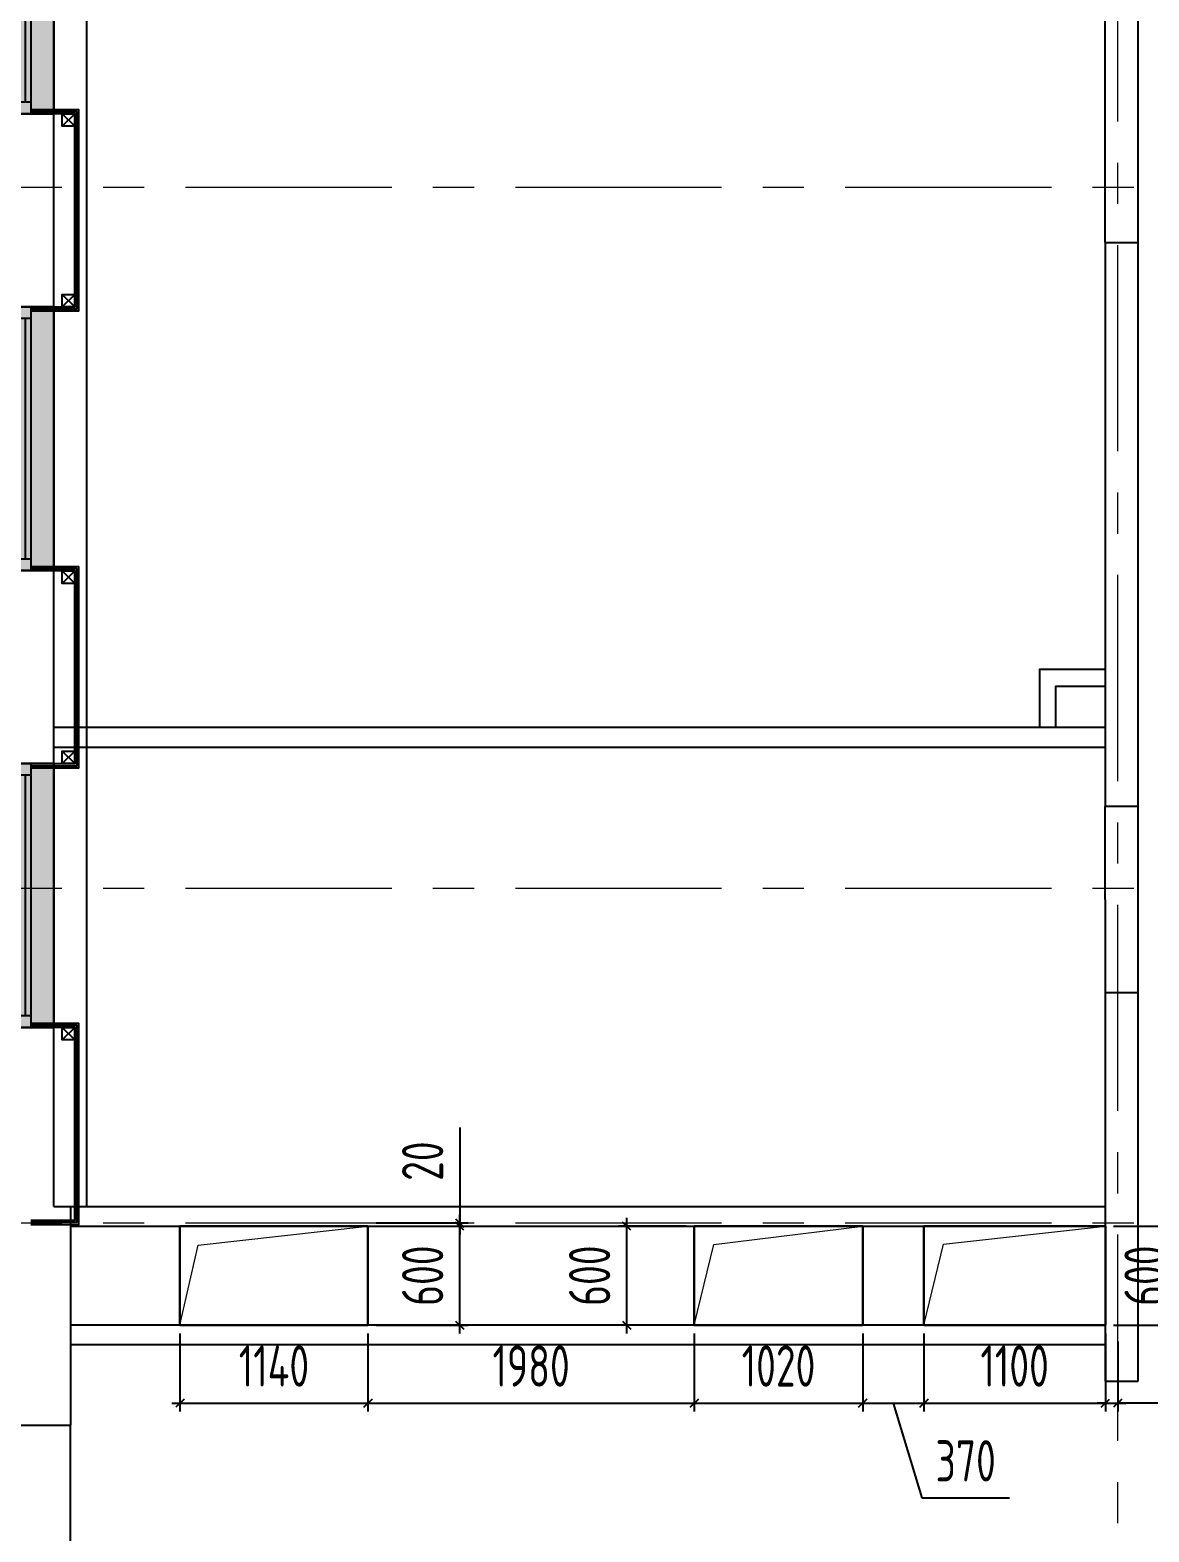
# Model space of a CAD drawing. Header units: millimetres. Extents: x -185251 to 7892985, y -102157 to 319855.
# Drawn here: x -164368 to -157584, y 18412 to 27520 of the extents above; entities that cross this region are included whole.
import ezdxf
from ezdxf import colors
from ezdxf.entities.mleader import LeaderData, LeaderLine
from ezdxf.math import Vec2, Vec3

# ---------------------------------------------------------------- set-up
doc = ezdxf.new("R2010")
doc.units = ezdxf.units.MM
doc.header["$LTSCALE"] = 10
doc.linetypes.add('CENTER', pattern=[2, 1.25, -0.25, 0.25, -0.25])
doc.layers.add('013', color=7, linetype='Continuous', lineweight=13)
doc.layers.add('АР_Оси', color=142, linetype='Continuous', lineweight=9)
doc.layers.add('Архитектура', color=251, linetype='Continuous')
doc.layers.get('0').off()
doc.layers.get('0').freeze()
doc.styles.add('ISOCPEUR', font='isocpeur.ttf', dxfattribs={"width": 0.7})
doc.styles.add('ГОСТ 2.304', font='isocpeur.ttf', dxfattribs={"width": 0.7})
doc.dimstyles.new('СПДС', dxfattribs={"dimscale": 100, "dimtxt": 2.5, "dimasz": 0.5, "dimexe": 0.5, "dimexo": 1, "dimgap": 1, "dimtad": 1, "dimdec": 0, "dimrnd": 5, "dimtxsty": 'ГОСТ 2.304', "dimblk": 'OBLIQUE', "dimcen": 2.5, "dimdle": 0.5, "dimadec": 0, "dimazin": 2, "dimtfac": 0.75, "dimtdec": 0, "dimtmove": 1, "dimatfit": 3, "dimfxl": 1, "dimtolj": 1, "dimarcsym": 1})

# ---------------------------------------------------------------- blocks, each defined once
blk = doc.blocks.new('A$Ce02d65bd')
at = {"ltscale": 100}
for points in [[(0, 0), (0, 75), (75, 75), (75, 0), (0, 0)], [(0, 0), (75, 75)], [(0, 75), (75, 0)]]:
    blk.add_lwpolyline(points, dxfattribs=at)
blk = doc.blocks.new('_DOTSMALL')
at = {"color": 0, "linetype": 'ByBlock', "const_width": 0.5}
blk.add_lwpolyline([(-0.0625, 0, 1), (0.0625, 0, 1)], format="xyb", close=True, dxfattribs=at)
blk = doc.blocks.new('*U103')
at = {"true_color": 0xffffff}
h = blk.add_hatch(color=7, dxfattribs=at)
h.dxf.hatch_style = 1
h.paths.add_polyline_path([(-1600, 140), (0, 140), (0, -220), (-1600, -220)])
at = {"lineweight": 30}
for p, q in [((-1600, 140), (-1600, -220)), ((0, 140), (0, -220))]:
    blk.add_line(p, q, dxfattribs=at)
for p, q in [((-1600, 140), (0, 140)), ((-1600, 140), (-1600, 140)), ((-1600, 140), (-1600, 140)), ((0, 140), (0, 140)), ((0, 140), (0, 140)), ((-1600, 0), (0, 0)), ((-1600, -70), (0, -70)), ((-1530, 0), (-1530, -70)), ((-1530, -35), (-70, -35)), ((-70, 0), (-70, -70)), ((0, -220), (-1600, -220))]:
    blk.add_line(p, q)
blk = doc.blocks.new('_Oblique')
at = {"color": 0, "linetype": 'ByBlock', "lineweight": -2}
blk.add_line((-0.5, -0.5), (0.5, 0.5), dxfattribs=at)
blk = doc.blocks.new('*D361')
at = {"layer": '013', "color": 0, "linetype": 'ByBlock', "lineweight": -2, "transparency": 16777216}
for p, q in [((-163459.1, 19616.6), (-163459.1, 19143.6)), ((-162319.2, 19616.6), (-162319.2, 19143.6)), ((-163509.1, 19193.6), (-162269.2, 19193.6))]:
    blk.add_line(p, q, dxfattribs=at)
at = {"layer": 'Defpoints', "color": 0, "linetype": 'ByBlock', "transparency": 16777216}
for p in [(-163459.1, 19666.6), (-162319.2, 19666.6), (-162319.2, 19193.6)]:
    blk.add_point(p, dxfattribs=at)
at = {"layer": '013', "color": 0, "linetype": 'ByBlock', "lineweight": -2, "transparency": 16777216, "xscale": 50, "yscale": 50, "zscale": 50, "rotation": 180}
blk.add_blockref('_Oblique', (-163459.1, 19193.6), dxfattribs=at)
at = {"layer": '013', "color": 0, "linetype": 'ByBlock', "lineweight": -2, "transparency": 16777216, "xscale": 50, "yscale": 50, "zscale": 50}
blk.add_blockref('_Oblique', (-162319.2, 19193.6), dxfattribs=at)
at = {"layer": '013', "color": 0, "linetype": 'ByBlock', "transparency": 16777216, "insert": (-162889.2, 19418.6), "char_height": 250, "attachment_point": 5, "style": 'ГОСТ 2.304'}
blk.add_mtext('\\A1;1140', dxfattribs=at)
blk = doc.blocks.new('*D362')
at = {"layer": '013', "color": 0, "linetype": 'ByBlock', "lineweight": -2, "transparency": 16777216}
for p, q in [((-162319.2, 19616.6), (-162319.2, 19143.6)), ((-160340.3, 19616.6), (-160340.3, 19143.6)), ((-162369.2, 19193.6), (-160290.3, 19193.6))]:
    blk.add_line(p, q, dxfattribs=at)
at = {"layer": 'Defpoints', "color": 0, "linetype": 'ByBlock', "transparency": 16777216}
for p in [(-162319.2, 19666.6), (-160340.3, 19666.6), (-160340.3, 19193.6)]:
    blk.add_point(p, dxfattribs=at)
at = {"layer": '013', "color": 0, "linetype": 'ByBlock', "lineweight": -2, "transparency": 16777216, "xscale": 50, "yscale": 50, "zscale": 50, "rotation": 180}
blk.add_blockref('_Oblique', (-162319.2, 19193.6), dxfattribs=at)
at = {"layer": '013', "color": 0, "linetype": 'ByBlock', "lineweight": -2, "transparency": 16777216, "xscale": 50, "yscale": 50, "zscale": 50}
blk.add_blockref('_Oblique', (-160340.3, 19193.6), dxfattribs=at)
at = {"layer": '013', "color": 0, "linetype": 'ByBlock', "transparency": 16777216, "insert": (-161329.8, 19418.6), "char_height": 250, "attachment_point": 5, "style": 'ГОСТ 2.304'}
blk.add_mtext('\\A1;1980', dxfattribs=at)
blk = doc.blocks.new('*D363')
at = {"layer": '013', "color": 0, "linetype": 'ByBlock', "lineweight": -2, "transparency": 16777216}
for p, q in [((-160340.3, 19616.6), (-160340.3, 19143.6)), ((-159319.2, 19616.6), (-159319.2, 19143.6)), ((-160390.3, 19193.6), (-159269.2, 19193.6))]:
    blk.add_line(p, q, dxfattribs=at)
at = {"layer": 'Defpoints', "color": 0, "linetype": 'ByBlock', "transparency": 16777216}
for p in [(-160340.3, 19666.6), (-159319.2, 19666.6), (-159319.2, 19193.6)]:
    blk.add_point(p, dxfattribs=at)
at = {"layer": '013', "color": 0, "linetype": 'ByBlock', "lineweight": -2, "transparency": 16777216, "xscale": 50, "yscale": 50, "zscale": 50, "rotation": 180}
blk.add_blockref('_Oblique', (-160340.3, 19193.6), dxfattribs=at)
at = {"layer": '013', "color": 0, "linetype": 'ByBlock', "lineweight": -2, "transparency": 16777216, "xscale": 50, "yscale": 50, "zscale": 50}
blk.add_blockref('_Oblique', (-159319.2, 19193.6), dxfattribs=at)
at = {"layer": '013', "color": 0, "linetype": 'ByBlock', "transparency": 16777216, "insert": (-159829.8, 19418.6), "char_height": 250, "attachment_point": 5, "style": 'ГОСТ 2.304'}
blk.add_mtext('\\A1;1020', dxfattribs=at)
blk = doc.blocks.new('*D364')
at = {"layer": '013', "color": 0, "linetype": 'ByBlock', "lineweight": -2, "transparency": 16777216}
for p, q in [((-158948.1, 19616.6), (-158948.1, 19143.6)), ((-157848.1, 19616.6), (-157848.1, 19143.6)), ((-158998.1, 19193.6), (-157798.1, 19193.6))]:
    blk.add_line(p, q, dxfattribs=at)
at = {"layer": 'Defpoints', "color": 0, "linetype": 'ByBlock', "transparency": 16777216}
for p in [(-158948.1, 19666.6), (-157848.1, 19666.6), (-157848.1, 19193.6)]:
    blk.add_point(p, dxfattribs=at)
at = {"layer": '013', "color": 0, "linetype": 'ByBlock', "lineweight": -2, "transparency": 16777216, "xscale": 50, "yscale": 50, "zscale": 50, "rotation": 180}
blk.add_blockref('_Oblique', (-158948.1, 19193.6), dxfattribs=at)
at = {"layer": '013', "color": 0, "linetype": 'ByBlock', "lineweight": -2, "transparency": 16777216, "xscale": 50, "yscale": 50, "zscale": 50}
blk.add_blockref('_Oblique', (-157848.1, 19193.6), dxfattribs=at)
at = {"layer": '013', "color": 0, "linetype": 'ByBlock', "transparency": 16777216, "insert": (-158398.1, 19418.6), "char_height": 250, "attachment_point": 5, "style": 'ГОСТ 2.304'}
blk.add_mtext('\\A1;1100', dxfattribs=at)
blk = doc.blocks.new('*D365')
at = {"layer": '013', "color": 0, "linetype": 'ByBlock', "lineweight": -2, "transparency": 16777216}
for p, q in [((-161762.5, 19616.6), (-161762.5, 20316.6)), ((-162269.2, 20266.6), (-161712.5, 20266.6)), ((-162269.2, 19666.6), (-161712.5, 19666.6))]:
    blk.add_line(p, q, dxfattribs=at)
at = {"layer": 'Defpoints', "color": 0, "linetype": 'ByBlock', "transparency": 16777216}
for p in [(-162319.2, 20266.6), (-161762.5, 20266.6), (-162319.2, 19666.6)]:
    blk.add_point(p, dxfattribs=at)
at = {"layer": '013', "color": 0, "linetype": 'ByBlock', "lineweight": -2, "transparency": 16777216, "xscale": 50, "yscale": 50, "zscale": 50}
for p, rotation in [((-161762.5, 20266.6), 90), ((-161762.5, 19666.6), 270)]:
    blk.add_blockref('_Oblique', p, dxfattribs=dict(at, rotation=rotation))
at = {"layer": '013', "color": 0, "linetype": 'ByBlock', "transparency": 16777216, "insert": (-161987.5, 19966.6), "char_height": 250, "attachment_point": 5, "rotation": 90, "style": 'ГОСТ 2.304'}
blk.add_mtext('\\A1;600', dxfattribs=at)
blk = doc.blocks.new('*D366')
at = {"layer": '013', "color": 0, "linetype": 'ByBlock', "lineweight": -2, "transparency": 16777216}
for p, q in [((-160750.2, 19616.6), (-160750.2, 20316.6)), ((-160390.3, 20266.6), (-160800.2, 20266.6)), ((-160390.3, 19666.6), (-160800.2, 19666.6))]:
    blk.add_line(p, q, dxfattribs=at)
at = {"layer": 'Defpoints', "color": 0, "linetype": 'ByBlock', "transparency": 16777216}
for p in [(-160750.2, 20266.6), (-160340.3, 20266.6), (-160340.3, 19666.6)]:
    blk.add_point(p, dxfattribs=at)
at = {"layer": '013', "color": 0, "linetype": 'ByBlock', "lineweight": -2, "transparency": 16777216, "xscale": 50, "yscale": 50, "zscale": 50}
for p, rotation in [((-160750.2, 20266.6), 90), ((-160750.2, 19666.6), 270)]:
    blk.add_blockref('_Oblique', p, dxfattribs=dict(at, rotation=rotation))
at = {"layer": '013', "color": 0, "linetype": 'ByBlock', "transparency": 16777216, "insert": (-160975.2, 19966.6), "char_height": 250, "attachment_point": 5, "rotation": 90, "style": 'ГОСТ 2.304'}
blk.add_mtext('\\A1;600', dxfattribs=at)
blk = doc.blocks.new('*D367')
at = {"layer": '013', "color": 0, "linetype": 'ByBlock', "lineweight": -2, "transparency": 16777216}
for p, q in [((-157382.3, 19616.6), (-157382.3, 20316.6)), ((-157798.1, 20266.6), (-157332.3, 20266.6)), ((-157798.1, 19666.6), (-157332.3, 19666.6))]:
    blk.add_line(p, q, dxfattribs=at)
at = {"layer": 'Defpoints', "color": 0, "linetype": 'ByBlock', "transparency": 16777216}
for p in [(-157848.1, 20266.6), (-157382.3, 20266.6), (-157848.1, 19666.6)]:
    blk.add_point(p, dxfattribs=at)
at = {"layer": '013', "color": 0, "linetype": 'ByBlock', "lineweight": -2, "transparency": 16777216, "xscale": 50, "yscale": 50, "zscale": 50}
for p, rotation in [((-157382.3, 20266.6), 90), ((-157382.3, 19666.6), 270)]:
    blk.add_blockref('_Oblique', p, dxfattribs=dict(at, rotation=rotation))
at = {"layer": '013', "color": 0, "linetype": 'ByBlock', "transparency": 16777216, "insert": (-157607.3, 19966.6), "char_height": 250, "attachment_point": 5, "rotation": 90, "style": 'ГОСТ 2.304'}
blk.add_mtext('\\A1;600', dxfattribs=at)
blk = doc.blocks.new('*D543')
at = {"layer": '013', "color": 0, "linetype": 'ByBlock', "lineweight": -2, "transparency": 16777216}
for p, q in [((-161762.5, 20865.9), (-161762.5, 20286.6)), ((-161762.5, 20286.6), (-161762.5, 20336.6)), ((-162269.2, 20286.6), (-161712.5, 20286.6)), ((-162269.2, 20266.6), (-161712.5, 20266.6)), ((-161762.5, 20266.6), (-161762.5, 20286.6)), ((-161762.5, 20266.6), (-161762.5, 20286.6)), ((-161762.5, 20266.6), (-161762.5, 20216.6))]:
    blk.add_line(p, q, dxfattribs=at)
at = {"layer": 'Defpoints', "color": 0, "linetype": 'ByBlock', "transparency": 16777216}
for p in [(-162319.2, 20286.6), (-162319.2, 20266.6), (-161762.5, 20286.6)]:
    blk.add_point(p, dxfattribs=at)
at = {"layer": '013', "color": 0, "linetype": 'ByBlock', "lineweight": -2, "transparency": 16777216, "xscale": 50, "yscale": 50, "zscale": 50}
for p, rotation in [((-161762.5, 20286.6), 270), ((-161762.5, 20266.6), 90)]:
    blk.add_blockref('_Oblique', p, dxfattribs=dict(at, rotation=rotation))
at = {"layer": '013', "color": 0, "linetype": 'ByBlock', "transparency": 16777216, "insert": (-161987.5, 20660.9), "char_height": 250, "attachment_point": 5, "rotation": 90, "style": 'ГОСТ 2.304'}
blk.add_mtext('\\A1;20', dxfattribs=at)
blk = doc.blocks.new('*D544')
at = {"layer": '013', "color": 0, "linetype": 'ByBlock', "lineweight": -2, "transparency": 16777216}
for p, q in [((-159319.2, 19616.6), (-159319.2, 19143.6)), ((-158948.1, 19616.6), (-158948.1, 19143.6)), ((-159369.2, 19193.6), (-158898.1, 19193.6)), ((-159133.7, 19193.6), (-158961.2, 18618.6)), ((-158961.2, 18618.6), (-158428.7, 18618.6))]:
    blk.add_line(p, q, dxfattribs=at)
at = {"layer": 'Defpoints', "color": 0, "linetype": 'ByBlock', "transparency": 16777216}
for p in [(-159319.2, 19666.6), (-158948.1, 19666.6), (-158948.1, 19193.6)]:
    blk.add_point(p, dxfattribs=at)
at = {"layer": '013', "color": 0, "linetype": 'ByBlock', "lineweight": -2, "transparency": 16777216, "xscale": 50, "yscale": 50, "zscale": 50, "rotation": 180}
blk.add_blockref('_Oblique', (-159319.2, 19193.6), dxfattribs=at)
at = {"layer": '013', "color": 0, "linetype": 'ByBlock', "lineweight": -2, "transparency": 16777216, "xscale": 50, "yscale": 50, "zscale": 50}
blk.add_blockref('_Oblique', (-158948.1, 19193.6), dxfattribs=at)
at = {"layer": '013', "color": 0, "linetype": 'ByBlock', "transparency": 16777216, "insert": (-158694.9, 18843.6), "char_height": 250, "attachment_point": 5, "style": 'ГОСТ 2.304'}
blk.add_mtext('\\A1;370', dxfattribs=at)
blk = doc.blocks.new('*D806')
at = {"layer": '013', "color": 0, "linetype": 'ByBlock', "lineweight": -2, "transparency": 16777216}
for p, q in [((-157848.1, 19566.6), (-157848.1, 19143.6)), ((-157773.1, 19566.6), (-157773.1, 19143.6)), ((-157848.1, 19193.6), (-157898.1, 19193.6)), ((-157848.1, 19193.6), (-157773.1, 19193.6)), ((-157848.1, 19193.6), (-157773.1, 19193.6)), ((-157773.1, 19193.6), (-157723.1, 19193.6)), ((-157183.6, 19193.6), (-157773.1, 19193.6))]:
    blk.add_line(p, q, dxfattribs=at)
at = {"layer": 'Defpoints', "color": 0, "linetype": 'ByBlock', "transparency": 16777216}
for p in [(-157848.1, 19666.6), (-157773.1, 19666.6), (-157773.1, 19193.6)]:
    blk.add_point(p, dxfattribs=at)
at = {"layer": '013', "color": 0, "linetype": 'ByBlock', "lineweight": -2, "transparency": 16777216, "xscale": 50, "yscale": 50, "zscale": 50}
blk.add_blockref('_Oblique', (-157848.1, 19193.6), dxfattribs=at)
at = {"layer": '013', "color": 0, "linetype": 'ByBlock', "lineweight": -2, "transparency": 16777216, "xscale": 50, "yscale": 50, "zscale": 50, "rotation": 180}
blk.add_blockref('_Oblique', (-157773.1, 19193.6), dxfattribs=at)
at = {"layer": '013', "color": 0, "linetype": 'ByBlock', "transparency": 16777216, "insert": (-157388.6, 19418.6), "char_height": 250, "attachment_point": 5, "style": 'ГОСТ 2.304'}
blk.add_mtext('\\A1;75', dxfattribs=at)

msp = doc.modelspace()

# ---------------------------------------------------------------- linework, layer by layer
at = {"layer": '013', "color": 1, "linetype": 'ByBlock', "lineweight": 30}
for points in [[(-162319.2, 19666.6), (-163459.1, 19666.6), (-163459.1, 20266.6), (-162319.2, 20266.6)], [(-159319.2, 19666.6), (-160340.3, 19666.6), (-160340.3, 20266.6), (-159319.2, 20266.6)], [(-157848.1, 19666.6), (-158948.1, 19666.6), (-158948.1, 20266.6), (-157848.1, 20266.6)]]:
    msp.add_lwpolyline(points, close=True, dxfattribs=at)
at = {"layer": '013', "color": 1, "linetype": 'ByBlock'}
for points in [[(-163459.1, 19666.6), (-163348.7, 20151.1), (-162319.2, 20266.6)], [(-160340.3, 19666.6), (-160221.4, 20155), (-159319.2, 20266.6)], [(-158948.1, 19666.6), (-158830.1, 20157), (-157848.1, 20266.6)]]:
    msp.add_lwpolyline(points, dxfattribs=at)
at = {"layer": 'АР_Оси', "linetype": 'CENTER', "ltscale": 100}
for p, q in [((-157773.1, 8965.3), (-157773.1, 38347.8)), ((-175425.4, 26566.6), (-99639.7, 26566.6)), ((-175425.4, 22316.6), (-99639.7, 22316.6)), ((-175425.4, 20286.6), (-99639.7, 20286.6)), ((-175425.4, 20286.6), (-99640.9, 20286.6))]:
    msp.add_line(p, q, dxfattribs=at)
at = {"layer": 'Архитектура', "lineweight": 25, "transparency": 33554684}
for p, q in [((-164223.1, 20386.6), (-164223.1, 38056.6)), ((-164023.1, 20386.6), (-164023.1, 28711.6)), ((-157848.5, 26231.6), (-157848.5, 27731.6)), ((-157648.1, 26231.6), (-157648.1, 27731.6)), ((-157848.1, 22811.6), (-157848.1, 26231.6)), ((-157848.1, 26231.6), (-157648.1, 26231.6)), ((-157648.1, 22811.6), (-157648.1, 26231.6)), ((-157848.1, 21681.6), (-157848.5, 22811.6)), ((-157648.1, 22811.6), (-157848.1, 22811.6)), ((-157648.1, 21681.6), (-157648.1, 22811.6)), ((-157848.1, 19326.6), (-157848.1, 21681.6)), ((-157648.1, 21681.6), (-157848.1, 21681.6)), ((-157648.1, 19326.6), (-157648.1, 21681.6)), ((-164223.1, 20386.6), (-164123.1, 20386.6)), ((-164123.1, 20386.6), (-164123.1, 19060.8)), ((-157848.1, 19326.6), (-157648.1, 19326.6)), ((-164423.1, 19060.8), (-164123.1, 19060.8)), ((-164123.1, 17560.8), (-164123.1, 19060.8))]:
    msp.add_line(p, q, dxfattribs=at)
for points in [[(-164408.8, 25841.6), (-164097.5, 25841.6), (-164097.5, 27011.6), (-164475.3, 27011.6)], [(-164363.2, 25816.6), (-164072.5, 25816.6), (-164072.5, 27036.6), (-164363.2, 27036.6)], [(-164363.2, 25829.1), (-164085, 25829.1), (-164085, 27024.1), (-164363.2, 27024.1)], [(-164363.3, 23071.6), (-164097.5, 23071.6), (-164097.5, 24239.6), (-164363.2, 24241.2)], [(-164363.2, 23046.6), (-164072.5, 23046.6), (-164072.5, 24264.6), (-164363.2, 24264.6)], [(-164363.2, 23059.1), (-164085, 23059.1), (-164085, 24252.1), (-164363.2, 24252.1)], [(-164223.1, 23291.6), (-157848.1, 23291.6)], [(-164223.1, 23171.6), (-157848.1, 23171.6)], [(-164363.2, 20277.8), (-164072.5, 20277.8), (-164072.5, 21495.8), (-164363.2, 21495.8)], [(-164363.3, 20302.8), (-164097.5, 20302.8), (-164097.5, 21470.8), (-164363.2, 21472.4)], [(-164363.2, 20290.3), (-164085, 20290.3), (-164085, 21483.3), (-164363.2, 21483.3)], [(-164123.1, 20386.6), (-157848.1, 20386.6)], [(-164123.1, 20266.6), (-157848.1, 20266.6)], [(-157848.1, 19666.6), (-164123.1, 19666.6)], [(-157848.1, 19546.6), (-164123.1, 19546.6)]]:
    msp.add_lwpolyline(points, dxfattribs=at)
msp.add_lwpolyline([(-157848.1, 23641.6), (-158248.1, 23641.6), (-158248.1, 23291.6), (-158148.1, 23291.6), (-158148.1, 23541.6), (-157848.1, 23541.6)], close=True, dxfattribs=at)

# ---------------------------------------------------------------- block references
for name, p, rotation in [('*U103', (-164363.1, 27011.6), 270), ('A$Ce02d65bd', (-164097.5, 26936.6), 90), ('A$Ce02d65bd', (-164097.5, 25841.6), 90), ('*U103', (-164363.1, 24241.6), 270), ('A$Ce02d65bd', (-164097.5, 24164.6), 90), ('A$Ce02d65bd', (-164097.5, 23071.6), 90), ('*U103', (-164363.1, 21471.6), 270), ('A$Ce02d65bd', (-164097.5, 21395.8), 90)]:
    msp.add_blockref(name, p, dxfattribs=dict(at, rotation=rotation))

# ---------------------------------------------------------------- dimensions: what is measured, and where the dimension line sits
at = {"layer": '013', "color": 1, "linetype": 'ByBlock'}
dim = msp.add_linear_dim(base=(-161762.5, 20286.6), p1=(-162319.2, 20266.6), p2=(-162319.2, 20286.6), angle=90, dimstyle='СПДС', override={"dimasz": 0.5, "dimexe": 0.5, "dimexo": 0.5, "dimrnd": 5, "dimdle": 0.5}, dxfattribs=at)
dim.commit()
dim.dimension.update_dxf_attribs({"geometry": '*D543', "text_midpoint": (-161820.9, 20660.9), "dimtype": 160})
for base, p1, p2, picture, middle in [((-161762.5, 20266.6), (-162319.2, 19666.6), (-162319.2, 20266.6), '*D365', (-161987.5, 19966.6)), ((-160750.2, 20266.6), (-160340.3, 19666.6), (-160340.3, 20266.6), '*D366', (-160975.2, 19966.6)), ((-157382.3, 20266.6), (-157848.1, 19666.6), (-157848.1, 20266.6), '*D367', (-157607.3, 19966.6))]:
    dim = msp.add_linear_dim(base=base, p1=p1, p2=p2, angle=90, dimstyle='СПДС', override={"dimasz": 0.5, "dimexe": 0.5, "dimexo": 0.5, "dimrnd": 5, "dimdle": 0.5}, dxfattribs=at)
    dim.commit()
    dim.dimension.update_dxf_attribs({"geometry": picture, "text_midpoint": middle})
for base, p1, p2, picture, middle in [((-162319.2, 19193.6), (-163459.1, 19666.6), (-162319.2, 19666.6), '*D361', (-162889.2, 19418.6)), ((-160340.3, 19193.6), (-162319.2, 19666.6), (-160340.3, 19666.6), '*D362', (-161329.8, 19418.6)), ((-159319.2, 19193.6), (-160340.3, 19666.6), (-159319.2, 19666.6), '*D363', (-159829.8, 19418.6)), ((-158948.1, 19193.6), (-159319.2, 19666.6), (-158948.1, 19666.6), '*D544', (-158861.2, 18843.6)), ((-157848.1, 19193.6), (-158948.1, 19666.6), (-157848.1, 19666.6), '*D364', (-158398.1, 19418.6))]:
    dim = msp.add_linear_dim(base=base, p1=p1, p2=p2, dimstyle='СПДС', override={"dimasz": 0.5, "dimexe": 0.5, "dimexo": 0.5, "dimrnd": 5, "dimdle": 0.5}, dxfattribs=at)
    dim.commit()
    dim.dimension.update_dxf_attribs({"geometry": picture, "text_midpoint": middle})
dim = msp.add_linear_dim(base=(-157773.1, 19193.6), p1=(-157848.1, 19666.6), p2=(-157773.1, 19666.6), dimstyle='СПДС', dxfattribs=at)
dim.commit()
dim.dimension.update_dxf_attribs({"geometry": '*D806', "text_midpoint": (-157388.6, 19171), "dimtype": 160})

# ---------------------------------------------------------------- leaders
at = {"layer": 'Архитектура', "lineweight": 25, "transparency": 33554684}
ml = msp.add_multileader_mtext('Standard', dxfattribs=at)
ml.set_content('+12,200', color=256, style='ISOCPEUR')
ml.set_leader_properties(color=256, linetype='Continuous', lineweight=-1)
ml.set_arrow_properties(name='DOTSMALL')
ml.build(insert=Vec2(0, 0))
ml.multileader.update_dxf_attribs({"has_text_frame": 1, "text_left_attachment_type": 4, "text_right_attachment_type": 4, "dogleg_length": 100, "arrow_head_size": 180})
ctx = ml.context
ctx.base_point, ctx.char_height, ctx.arrow_head_size, ctx.landing_gap_size, ctx.plane_origin = Vec3(-159917.7, 188208.1), 250, 180, 50, Vec3(-134681.8, 176585)
ctx.left_attachment, ctx.right_attachment = 4, 4
notes = []
notes.append((ctx, [(0, (0, 0, 0), (0, 0), (1, 0), 1, [])]))
ctx.mtext.insert, ctx.mtext.width, ctx.mtext.line_spacing_style, ctx.mtext.flow_direction = Vec3(-159867.7, 188541.4), 852.697, 2, 5
ml = msp.add_multileader_mtext('Standard', dxfattribs=at)
ml.set_content('+12,650', color=256, style='ISOCPEUR')
ml.set_leader_properties(color=256, linetype='Continuous', lineweight=-1)
ml.set_arrow_properties(name='DOTSMALL')
ml.build(insert=Vec2(0, 0))
ml.multileader.update_dxf_attribs({"has_text_frame": 1, "text_left_attachment_type": 4, "text_right_attachment_type": 4, "dogleg_length": 100, "arrow_head_size": 180})
ctx = ml.context
ctx.base_point, ctx.char_height, ctx.arrow_head_size, ctx.landing_gap_size, ctx.plane_origin = Vec3(-159917.7, 187623.8), 250, 180, 50, Vec3(-134681.8, 176000.7)
ctx.left_attachment, ctx.right_attachment = 4, 4
notes.append((ctx, [(0, (0, 0, 0), (0, 0), (1, 0), 1, [])]))
ctx.mtext.insert, ctx.mtext.width, ctx.mtext.line_spacing_style, ctx.mtext.flow_direction = Vec3(-159867.7, 187957.1), 852.697, 2, 5
ml = msp.add_multileader_mtext('Standard', dxfattribs=at)
ml.set_content('Л.2', color=256, style='ISOCPEUR')
ml.set_leader_properties(color=256, linetype='Continuous', lineweight=-1)
ml.set_arrow_properties(name='DOTSMALL')
ml.build(insert=Vec2(0, 0))
ml.multileader.update_dxf_attribs({"has_text_frame": 1, "text_left_attachment_type": 4, "text_right_attachment_type": 4, "dogleg_length": 100, "arrow_head_size": 180})
ctx = ml.context
ctx.base_point, ctx.char_height, ctx.arrow_head_size, ctx.landing_gap_size, ctx.plane_origin = Vec3(-159220.3, 121413.8, 0), 250, 180, 50, Vec3(-133439.1, 107952.3, 0)
ctx.left_attachment, ctx.right_attachment = 4, 4
notes.append((ctx, [(0, (0, 0, 0), (0, 0), (1, 0), 1, [])]))
ctx.mtext.insert, ctx.mtext.width, ctx.mtext.line_spacing_style, ctx.mtext.flow_direction = Vec3(-159170.3, 121747.1, 0), 852.697, 2, 5
ml = msp.add_multileader_mtext('Standard', dxfattribs=at)
ml.set_content('+7,850', color=256, style='ISOCPEUR')
ml.set_leader_properties(color=256, linetype='Continuous', lineweight=-1)
ml.set_arrow_properties(name='DOTSMALL')
ml.build(insert=Vec2(0, 0))
ml.multileader.update_dxf_attribs({"has_text_frame": 1, "text_left_attachment_type": 4, "text_right_attachment_type": 4, "dogleg_length": 100, "arrow_head_size": 180})
ctx = ml.context
ctx.base_point, ctx.char_height, ctx.arrow_head_size, ctx.landing_gap_size, ctx.plane_origin = Vec3(-159260.6, 115196.7), 250, 180, 50, Vec3(-158081.6, 113958.6)
ctx.left_attachment, ctx.right_attachment = 4, 4
notes.append((ctx, [(0, (0, 0, 0), (0, 0), (1, 0), 1, [])]))
ctx.mtext.insert, ctx.mtext.width, ctx.mtext.line_spacing_style, ctx.mtext.flow_direction = Vec3(-159210.6, 115530.1), 852.697, 2, 5
for ctx, leaders in notes:
    for number, flags, end, landing, length, lines in leaders:
        leader = LeaderData()
        leader.index, (leader.has_last_leader_line, leader.has_dogleg_vector, leader.attachment_direction) = number, flags
        leader.last_leader_point, leader.dogleg_vector, leader.dogleg_length = Vec3(end), Vec3(landing), length
        for number, points, colour, breaks in lines:
            line = LeaderLine()
            line.index, line.vertices, line.color, line.breaks = number, Vec3.list(points), colors.encode_raw_color(colour), breaks
            leader.lines.append(line)
        ctx.leaders.append(leader)

doc.saveas('drawing.dxf')
